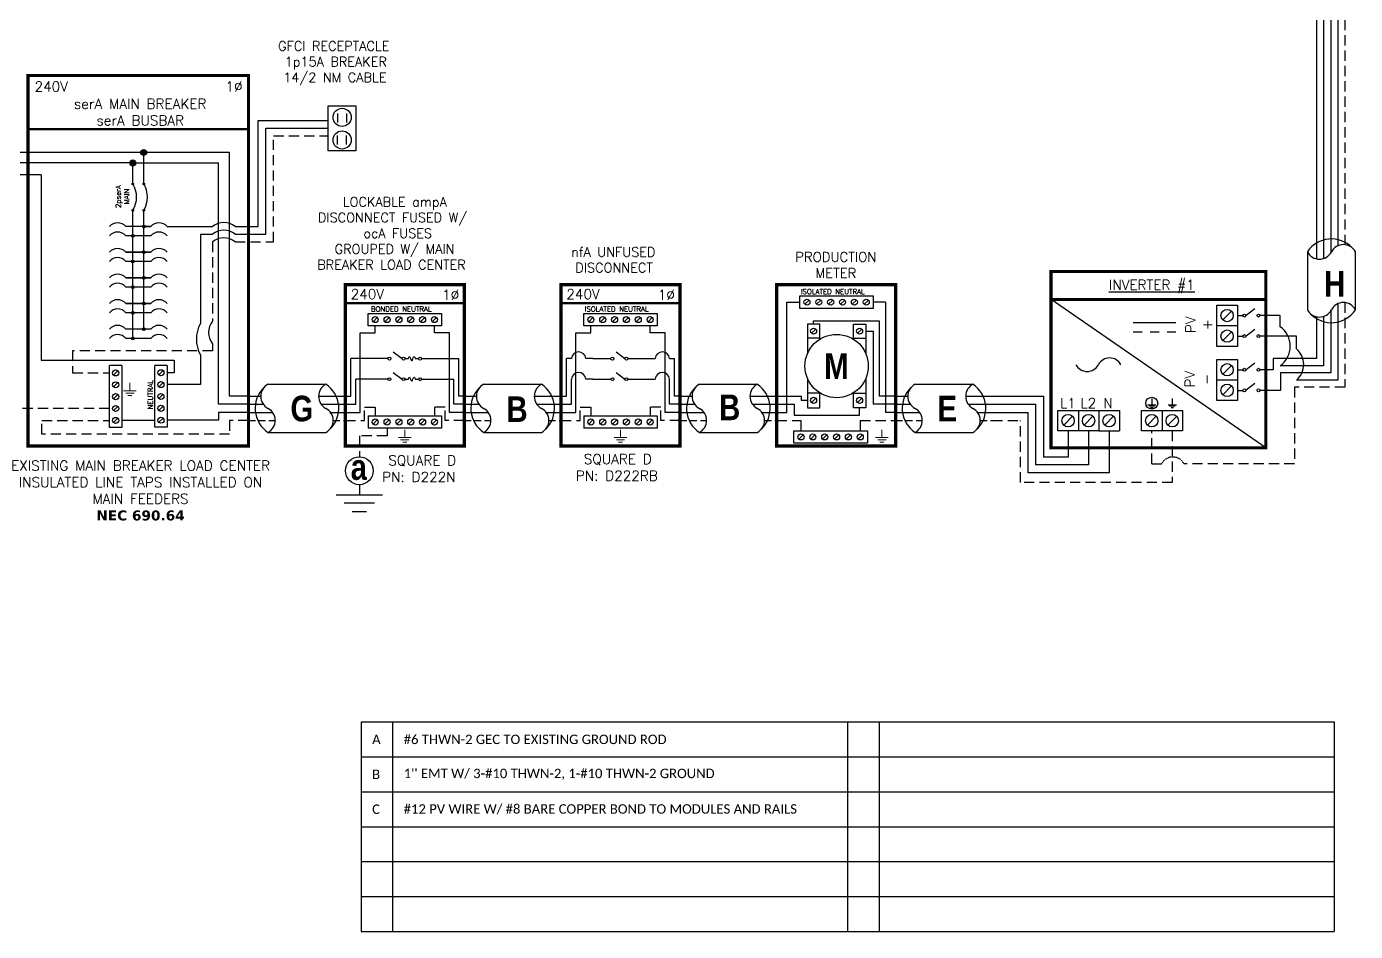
# Model space of a CAD drawing. Header units: feet. Extents: x 11564 to 12324, y 21610 to 22149.
# Drawn here: x 11836.3 to 12323.9, y 21610.6 to 21942.4 of the extents above; entities that cross this region are included whole.
import ezdxf

# ---------------------------------------------------------------- set-up
doc = ezdxf.new("R2010")
doc.units = ezdxf.units.FT
doc.header["$MEASUREMENT"] = 0
doc.linetypes.add('HIDDEN', pattern=[0.375, 0.25, -0.125])
doc.layers.add('TEXT', color=7, linetype='Continuous')
doc.layers.add('Z - TITLEBLOCK TXT', color=7, linetype='Continuous')
doc.styles.add('ONE LINE TXT', font='techb___.ttf')
doc.styles.get("Standard").update_dxf_attribs({"font": 'simplex.shx'})

# ---------------------------------------------------------------- blocks, each defined once
blk = doc.blocks.new('*U12')
at = {"color": 7, "linetype": 'Continuous'}
for p, q in [((-7.14, 13.31), (-28.39, 13.31)), ((-28.39, -4.31), (-7.14, -4.31))]:
    blk.add_line(p, q, dxfattribs=at)
at = {"color": 7}
for p, q in [((-35.53, 9), (-31.05, 9)), ((-9.81, 9), (0, 9))]:
    blk.add_line(p, q, dxfattribs=at)
at = {"color": 10}
for p, q in [((-35.53, 6), (-30.11, 6)), ((-8.87, 6), (0, 6))]:
    blk.add_line(p, q, dxfattribs=at)
at = {"color": 253}
for p, q in [((-35.53, 3), (-26.66, 3)), ((-5.41, 3), (0, 3))]:
    blk.add_line(p, q, dxfattribs=at)
at = {"color": 92, "linetype": 'HIDDEN', "ltscale": 10}
for p, q in [((-4.48, 0), (0, 0)), ((-35.53, 0), (-25.72, 0))]:
    blk.add_line(p, q, dxfattribs=at)
at = {"color": 7, "linetype": 'Continuous'}
for centre, start, end in [((-22.54, 4.5), 133.9732, 236.4265), ((-12.99, 4.5), 313.9732, 56.4265)]:
    blk.add_arc(centre, 10.58, start, end, dxfattribs=at)
at = {"linetype": 'Continuous'}
for centre, start, end in [((-26.08, 8.91), 117.6639, 242.3361), ((-4.83, 8.91), 117.6639, 242.3361), ((-30.7, 0.09), 297.6639, 62.3361), ((-9.45, 0.09), 297.6639, 62.3361)]:
    blk.add_arc(centre, 4.98, start, end, dxfattribs=at)
blk = doc.blocks.new('fusedDisconnect')
at = {"lineweight": 50}
blk.add_line((-43.61, 43.06), (0, 43.06), dxfattribs=at)
at = {"color": 1, "linetype": 'Continuous'}
for p, q in [((-35.27, 34.78), (-35.27, 39.32)), ((-35.27, 39.32), (-8.32, 39.32)), ((-8.32, 39.32), (-8.32, 34.78)), ((-8.32, 34.78), (-35.27, 34.78)), ((-26.07, 25.18), (-22.81, 22.74)), ((-21.73, 22.73), (-20.49, 22.73)), ((-17.94, 22.73), (-16.7, 22.73)), ((-26.07, 17.65), (-22.81, 15.2)), ((-21.73, 15.2), (-20.49, 15.2)), ((-17.94, 15.2), (-16.7, 15.2)), ((-35.27, 1.76), (-8.32, 1.76)), ((-35.27, 1.76), (-35.27, -2.78)), ((-8.32, 1.76), (-8.32, -2.78)), ((-8.32, -2.78), (-35.27, -2.78))]:
    blk.add_line(p, q, dxfattribs=at)
at = {"color": 4, "linetype": 'Continuous'}
for p, q in [((-31.89, 37.83), (-33.46, 36.26)), ((-27.53, 37.83), (-29.11, 36.26)), ((-23.18, 37.83), (-24.76, 36.26)), ((-18.83, 37.83), (-20.41, 36.26)), ((-14.48, 37.83), (-16.06, 36.26)), ((-10.13, 37.83), (-11.7, 36.26)), ((-31.89, 0.28), (-33.46, -1.3)), ((-27.53, 0.28), (-29.11, -1.3)), ((-23.18, 0.28), (-24.76, -1.3)), ((-18.83, 0.28), (-20.41, -1.3)), ((-14.48, 0.28), (-16.06, -1.3)), ((-10.13, 0.28), (-11.7, -1.3))]:
    blk.add_line(p, q, dxfattribs=at)
at = {"color": 253, "linetype": 'Continuous'}
for p, q in [((-32.67, 32.17), (-32.67, 34.78)), ((-10.92, 32.17), (-10.92, 34.78)), ((-38.16, 3), (-38.16, 32.17)), ((-38.16, 32.17), (-32.67, 32.17)), ((-5.43, 32.17), (-10.92, 32.17)), ((-5.43, 3), (-5.43, 32.17)), ((-43.61, 3), (-38.16, 3)), ((0, 3), (-5.43, 3))]:
    blk.add_line(p, q, dxfattribs=at)
at = {"color": 7, "linetype": 'Continuous'}
for p, q in [((-27.97, 22.73), (-41.66, 22.73)), ((-41.66, 9), (-41.66, 22.73)), ((-15.62, 22.73), (-1.93, 22.73)), ((-1.93, 9), (-1.93, 22.73))]:
    blk.add_line(p, q, dxfattribs=at)
at = {"color": 10, "linetype": 'Continuous'}
for p, q in [((-27.97, 15.2), (-39.8, 15.2)), ((-39.8, 6), (-39.8, 15.2)), ((-15.62, 15.2), (-3.79, 15.19)), ((-3.79, 6), (-3.79, 15.2)), ((-43.61, 6), (-39.8, 6)), ((0, 6), (-3.79, 6))]:
    blk.add_line(p, q, dxfattribs=at)
at = {"color": 7}
for p, q in [((-43.61, 9), (-41.66, 9)), ((0, 9), (-1.93, 9))]:
    blk.add_line(p, q, dxfattribs=at)
at = {"color": 92, "linetype": 'HIDDEN', "ltscale": 15}
for p, q in [((-36.58, 0), (-36.58, 4.9)), ((-36.58, 4.9), (-32.67, 4.9)), ((-32.67, 4.9), (-32.67, 1.76)), ((-7.01, 4.9), (-10.92, 4.9)), ((-10.92, 4.9), (-10.92, 1.76)), ((-7.01, 0), (-7.01, 4.9)), ((-43.61, 0), (-36.58, 0)), ((0, 0), (-7.01, 0)), ((-28.32, -2.78), (-28.32, -5.55)), ((-28.32, -5.55), (-38.48, -5.55)), ((-38.48, -5.55), (-38.48, -13.28)), ((-38.48, -23.51), (-38.48, -27.17))]:
    blk.add_line(p, q, dxfattribs=at)
at = {"lineweight": 50, "const_width": 1.19}
blk.add_lwpolyline([(-43.61, -9.34), (-43.61, 49.84), (0, 49.84), (0, -9.34)], close=True, dxfattribs=at)
at = {"color": 92, "linetype": 'Continuous', "lineweight": 5, "ltscale": 0.05, "flags": 128}
for points in [[(-21.8, -3.32), (-21.8, -6.17)], [(-24.14, -6.17), (-19.45, -6.17)], [(-20.27, -7.03), (-23.32, -7.03)], [(-21.08, -7.9), (-22.51, -7.9)]]:
    blk.add_lwpolyline(points, dxfattribs=at)
at = {"color": 92, "linetype": 'Continuous', "ltscale": 4, "flags": 128}
for points in [[(-46.96, -27.17), (-30, -27.17)], [(-32.93, -30.31), (-44.02, -30.31)], [(-35.87, -33.46), (-41.08, -33.46)]]:
    blk.add_lwpolyline(points, dxfattribs=at)
at = {"color": 4, "linetype": 'Continuous'}
for centre in [(-32.67, 37.05), (-28.32, 37.05), (-23.97, 37.05), (-19.62, 37.05), (-15.27, 37.05), (-10.92, 37.05), (-32.67, -0.51), (-28.32, -0.51), (-23.97, -0.51), (-19.62, -0.51), (-15.27, -0.51), (-10.92, -0.51)]:
    blk.add_circle(centre, 1.11, dxfattribs=at)
at = {"color": 1, "linetype": 'Continuous'}
for centre in [(-27.43, 22.73), (-22.27, 22.73), (-16.16, 22.73), (-27.43, 15.2), (-22.27, 15.2), (-16.16, 15.19)]:
    blk.add_circle(centre, 0.541, dxfattribs=at)
at = {"color": 7, "linetype": 'Continuous'}
blk.add_circle((-38.48, -18.39), 5.11, dxfattribs=at)
at = {"color": 1, "linetype": 'Continuous'}
for points in [[(-20.49, 22.73), (-20.12, 23.49), (-19.22, 21.97), (-18.39, 23.49), (-17.94, 22.73)], [(-20.49, 15.2), (-20.12, 15.96), (-19.22, 14.43), (-18.39, 15.96), (-17.94, 15.2)]]:
    blk.add_spline(points, degree=3, dxfattribs=at)
at = {"color": 4, "linetype": 'Continuous'}
blk.add_text('BONDED NEUTRAL', height=1.8743, dxfattribs=at).set_placement((-34.19, 39.97))
at = {"color": 1}
for s, width, gutter_width, heights, insert, char_height, attachment_point in [('\\A1;\\pi14.315;LOCKABLE ampA \\P\\pi5.1859;DISCONNECT FUSED W/ \\P\\pi21.882;ocA FUSES\\P\\pi11.355;GROUPED W/ MAIN \\P\\pi4.9392;BREAKER LOAD CENTER', 71.8931, 92.23, [38.55], (-58.88, 81.95), 3.4544, 1), ('240V', 0.1481, 0.75, [0], (-35.55, 46.4), 3.658, 5), ('1∅', 0.1481, 0.75, [0], (-4.98, 46.1), 3.658, 5), ('\\A1;\\pi7.3884,t25.676;SQUARE D\\P\\pi5.1241,t23.412;PN: D222N', 35.0816, 28.88, [13.54], (-35.24, -12.75), 3.6576, 1)]:
    blk.add_mtext_dynamic_manual_height_columns(s, width=width, gutter_width=gutter_width, heights=heights, dxfattribs=dict(at, insert=insert, char_height=char_height, attachment_point=attachment_point))
at = {"color": 1, "linetype": 'Continuous', "insert": (-41.67, -12.34), "char_height": 9.3833, "attachment_point": 1, "style": 'ONE LINE TXT'}
blk.add_mtext_dynamic_manual_height_columns('{\\W1;\\C256;a}', width=0.1385, gutter_width=2.13, heights=[0], dxfattribs=at)
blk = doc.blocks.new('*U18')
at = {"color": 7, "linetype": 'Continuous'}
for p, q in [((-7.14, 13.31), (-28.39, 13.31)), ((-28.39, -4.31), (-7.14, -4.31))]:
    blk.add_line(p, q, dxfattribs=at)
at = {"color": 7}
for p, q in [((-35.53, 9), (-31.05, 9)), ((-9.81, 9), (0, 9))]:
    blk.add_line(p, q, dxfattribs=at)
at = {"color": 10}
for p, q in [((-35.53, 6), (-30.11, 6)), ((-8.87, 6), (0, 6))]:
    blk.add_line(p, q, dxfattribs=at)
at = {"color": 253}
for p, q in [((-35.53, 3), (-26.66, 3)), ((-5.41, 3), (0, 3))]:
    blk.add_line(p, q, dxfattribs=at)
at = {"color": 92, "linetype": 'HIDDEN', "ltscale": 10}
for p, q in [((-4.48, 0), (0, 0)), ((-35.53, 0), (-25.72, 0))]:
    blk.add_line(p, q, dxfattribs=at)
at = {"color": 7, "linetype": 'Continuous'}
for centre, start, end in [((-22.54, 4.5), 133.9732, 236.4265), ((-12.99, 4.5), 313.9732, 56.4265)]:
    blk.add_arc(centre, 10.58, start, end, dxfattribs=at)
at = {"linetype": 'Continuous'}
for centre, start, end in [((-26.08, 8.91), 117.6639, 242.3361), ((-4.83, 8.91), 117.6639, 242.3361), ((-30.7, 0.09), 297.6639, 62.3361), ((-9.45, 0.09), 297.6639, 62.3361)]:
    blk.add_arc(centre, 4.98, start, end, dxfattribs=at)
blk = doc.blocks.new('*U19')
at = {"color": 7}
for name, p in [('fusedDisconnect', (0, 0)), ('*U18', (-43.61, 0))]:
    blk.add_blockref(name, p, dxfattribs=at)
blk = doc.blocks.new('lineTapPanel')
at = {"linetype": 'Continuous'}
h = blk.add_hatch(color=254, dxfattribs=at)
h.dxf.hatch_style = 1
edge = h.paths.add_edge_path()
edge.add_arc((-38.44, 98.34), 1.11, 0, 360)
h = blk.add_hatch(color=254, dxfattribs=at)
h.dxf.hatch_style = 1
edge = h.paths.add_edge_path()
edge.add_arc((-42.47, 94.51), 1.11, 0, 360)
h = blk.add_hatch(color=1, dxfattribs=at)
h.dxf.hatch_style = 1
edge = h.paths.add_edge_path()
edge.add_arc((-42.47, 86.8), 0.291, 0, 360)
h = blk.add_hatch(color=1, dxfattribs=at)
h.dxf.hatch_style = 1
edge = h.paths.add_edge_path()
edge.add_arc((-38.44, 86.8), 0.291, 0, 360)
h = blk.add_hatch(color=1, dxfattribs=at)
h.dxf.hatch_style = 1
edge = h.paths.add_edge_path()
edge.add_arc((-42.47, 77.16), 0.291, 0, 360)
h = blk.add_hatch(color=1, dxfattribs=at)
h.dxf.hatch_style = 1
edge = h.paths.add_edge_path()
edge.add_arc((-38.44, 77.16), 0.291, 0, 360)
h = blk.add_hatch(color=1, dxfattribs=at)
h.dxf.hatch_style = 1
edge = h.paths.add_edge_path()
edge.add_arc((-42.47, 67.78), 0.528, 0, 360)
h = blk.add_hatch(color=1, dxfattribs=at)
h.dxf.hatch_style = 1
edge = h.paths.add_edge_path()
edge.add_arc((-38.44, 71.16), 0.528, 0, 360)
h = blk.add_hatch(color=1, dxfattribs=at)
h.dxf.hatch_style = 1
edge = h.paths.add_edge_path()
edge.add_arc((-42.47, 58.38), 0.528, 0, 360)
h = blk.add_hatch(color=1, dxfattribs=at)
h.dxf.hatch_style = 1
edge = h.paths.add_edge_path()
edge.add_arc((-38.44, 61.76), 0.528, 0, 360)
h = blk.add_hatch(color=1, dxfattribs=at)
h.dxf.hatch_style = 1
edge = h.paths.add_edge_path()
edge.add_arc((-42.47, 48.98), 0.528, 0, 360)
h = blk.add_hatch(color=1, dxfattribs=at)
h.dxf.hatch_style = 1
edge = h.paths.add_edge_path()
edge.add_arc((-38.44, 52.36), 0.528, 0, 360)
h = blk.add_hatch(color=1, dxfattribs=at)
h.dxf.hatch_style = 1
edge = h.paths.add_edge_path()
edge.add_arc((-42.47, 39.58), 0.528, 0, 360)
h = blk.add_hatch(color=1, dxfattribs=at)
h.dxf.hatch_style = 1
edge = h.paths.add_edge_path()
edge.add_arc((-38.44, 42.95), 0.528, 0, 360)
h = blk.add_hatch(color=1, dxfattribs=at)
h.dxf.hatch_style = 1
edge = h.paths.add_edge_path()
edge.add_arc((-42.47, 30.17), 0.528, 0, 360)
h = blk.add_hatch(color=1, dxfattribs=at)
h.dxf.hatch_style = 1
edge = h.paths.add_edge_path()
edge.add_arc((-38.44, 33.55), 0.528, 0, 360)
at = {"color": 155, "true_color": 0x647190}
blk.add_line((-80.92, 126.59), (0, 126.59), dxfattribs=at)
at = {"color": 253, "linetype": 'Continuous'}
for p, q in [((-100.73, 90.2), (-100.73, 109.7)), ((-76.04, 90.2), (-100.73, 90.2)), ((-76.04, 90.2), (-76.04, 22.16)), ((-76.04, 22.16), (-27.25, 22.16)), ((-27.25, 22.16), (-27.25, 17.57)), ((-27.25, 17.57), (-29.89, 17.57)), ((-11.01, 0.16), (-29.89, 0.16)), ((0, 3), (-11.01, 3)), ((-11.01, 3), (-11.01, 0.16))]:
    blk.add_line(p, q, dxfattribs=at)
at = {"color": 10, "linetype": 'Continuous'}
for p, q in [((-94.24, 94.51), (-94.24, 109.7)), ((-43.58, 94.51), (-94.24, 94.51)), ((-42.47, 87.09), (-42.47, 93.4)), ((-41.36, 94.51), (-10.98, 94.51)), ((-10.98, 6), (-10.98, 94.51)), ((-42.47, 30.17), (-42.47, 76.87)), ((-35.88, 67.78), (-45.04, 67.78)), ((-35.88, 58.38), (-45.04, 58.38)), ((-35.88, 48.98), (-45.04, 48.98)), ((-35.88, 39.58), (-45.04, 39.58)), ((-35.88, 30.17), (-45.04, 30.17)), ((0, 6), (-10.98, 6))]:
    blk.add_line(p, q, dxfattribs=at)
at = {"color": 7, "linetype": 'Continuous'}
for p, q in [((-87.75, 98.34), (-87.75, 109.7)), ((-39.56, 98.34), (-87.75, 98.34)), ((-6.96, 9), (-6.96, 98.34)), ((-38.44, 87.09), (-38.44, 97.23)), ((-38.44, 61.76), (-38.44, 76.87)), ((-35.88, 71.16), (-45.04, 71.16)), ((-38.44, 71.16), (-35.88, 71.16)), ((-45.04, 61.76), (-35.88, 61.76)), ((-35.88, 61.76), (-45.04, 61.76)), ((-38.44, 52.36), (-38.44, 61.76)), ((-45.04, 52.36), (-35.88, 52.36)), ((-35.88, 52.36), (-45.04, 52.36)), ((-38.44, 42.95), (-38.44, 52.36)), ((-45.04, 42.95), (-35.88, 42.95)), ((-35.88, 42.95), (-45.04, 42.95)), ((-38.44, 33.55), (-38.44, 42.95)), ((-35.88, 33.55), (-45.04, 33.55))]:
    blk.add_line(p, q, dxfattribs=at)
at = {"lineweight": 50}
blk.add_line((-80.92, 106.95), (0, 106.95), dxfattribs=at)
at = {"color": 7}
for p, q in [((-6.96, 98.34), (-37.33, 98.34)), ((0, 9), (-6.96, 9))]:
    blk.add_line(p, q, dxfattribs=at)
at = {"color": 1, "linetype": 'Continuous'}
for p, q in [((-51.03, -2.51), (-51.03, 20.23)), ((-46.49, 20.23), (-51.03, 20.23)), ((-46.49, 20.23), (-46.49, -2.51)), ((-34.43, -2.43), (-34.43, 20.16)), ((-29.89, 20.16), (-34.43, 20.16)), ((-29.89, 20.16), (-29.89, -2.43)), ((-46.49, -2.51), (-51.03, -2.51)), ((-29.89, -2.43), (-34.43, -2.43))]:
    blk.add_line(p, q, dxfattribs=at)
at = {"color": 4, "linetype": 'Continuous'}
for p, q in [((-47.97, 18.28), (-49.55, 16.71)), ((-31.37, 18.35), (-32.94, 16.78)), ((-47.97, 13.93), (-49.55, 12.36)), ((-31.37, 14), (-32.94, 12.43)), ((-47.97, 9.58), (-49.55, 8.01)), ((-47.97, 5.23), (-49.55, 3.66)), ((-31.37, 9.65), (-32.94, 8.08)), ((-31.37, 5.3), (-32.94, 3.73)), ((-47.97, 0.88), (-49.55, -0.69)), ((-31.37, 0.95), (-32.94, -0.62))]:
    blk.add_line(p, q, dxfattribs=at)
at = {"color": 92, "linetype": 'HIDDEN', "ltscale": 15}
for p, q in [((-51.03, 4.44), (-106.89, 4.44)), ((-106.89, 4.44), (-106.89, -4.87)), ((-75.84, -4.96), (-75.84, 0.09)), ((-75.84, 0.09), (-51.03, 0.09)), ((0, 0), (-6.96, 0)), ((-6.96, 0), (-6.96, -4.96)), ((-6.96, -4.96), (-75.84, -4.96)), ((-106.89, -15.1), (-106.89, -24.84))]:
    blk.add_line(p, q, dxfattribs=at)
at = {"color": 92, "linetype": 'Continuous', "ltscale": 15}
blk.add_line((-34.43, 0.09), (-46.49, 0.09), dxfattribs=at)
at = {"lineweight": 50, "const_width": 1.19}
for points in [[(-103.67, 109.7), (-103.67, 126.59), (-84.82, 126.59), (-84.82, 109.7)], [(-80.92, -9.3), (-80.92, 126.59), (0, 126.59), (0, -9.3)]]:
    blk.add_lwpolyline(points, close=True, dxfattribs=at)
at = {"color": 92, "linetype": 'Continuous', "lineweight": 5, "ltscale": 0.05, "flags": 128}
for points in [[(-45.88, 10.97), (-41.2, 10.97)], [(-42.01, 10.1), (-45.07, 10.1)], [(-43.54, 13.81), (-43.54, 10.97)], [(-42.82, 9.23), (-44.25, 9.23)]]:
    blk.add_lwpolyline(points, dxfattribs=at)
at = {"color": 92, "linetype": 'Continuous', "ltscale": 4, "flags": 128}
for points in [[(-115.37, -24.84), (-98.41, -24.84)], [(-101.35, -27.98), (-112.43, -27.98)], [(-104.29, -31.12), (-109.49, -31.12)]]:
    blk.add_lwpolyline(points, dxfattribs=at)
at = {"linetype": 'Continuous'}
blk.add_circle((-94.24, 118.15), 7.15, dxfattribs=at)
at = {"color": 7, "linetype": 'Continuous'}
for centre, radius in [((-38.44, 98.34), 1.11), ((-38.44, 98.34), 1.11), ((-42.47, 94.51), 1.11), ((-106.89, -9.99), 5.11)]:
    blk.add_circle(centre, radius, dxfattribs=at)
at = {"color": 1, "linetype": 'Continuous'}
for centre, radius in [((-42.47, 86.8), 0.291), ((-38.44, 86.8), 0.291), ((-42.47, 77.16), 0.291), ((-38.44, 77.16), 0.291), ((-42.47, 67.78), 0.528), ((-38.44, 71.16), 0.528), ((-42.47, 58.38), 0.528), ((-38.44, 61.76), 0.528), ((-42.47, 48.98), 0.528), ((-38.44, 52.36), 0.528), ((-42.47, 39.58), 0.528), ((-38.44, 42.95), 0.528), ((-42.47, 30.17), 0.528), ((-38.44, 33.55), 0.528)]:
    blk.add_circle(centre, radius, dxfattribs=at)
at = {"color": 4, "linetype": 'Continuous'}
for centre in [(-48.76, 17.49), (-32.16, 17.57), (-48.76, 13.14), (-48.76, 8.79), (-32.16, 13.21), (-32.16, 8.86), (-48.76, 4.44), (-32.16, 4.51), (-48.76, 0.09), (-32.16, 0.16)]:
    blk.add_circle(centre, 1.11, dxfattribs=at)
at = {"color": 1, "linetype": 'Continuous'}
for centre, radius, start, end in [((-50.14, 81.98), 9.06, 327.8708, 32.1292), ((-46.11, 81.98), 9.06, 327.8708, 32.1292), ((-48.03, 68.62), 3.93, 40.3392, 139.6608), ((-48.03, 65.24), 3.93, 40.3392, 139.6608), ((-32.88, 68.62), 3.93, 40.3392, 139.6608), ((-32.88, 65.24), 3.93, 40.3392, 139.6608), ((-48.03, 59.21), 3.93, 40.3392, 139.6608), ((-48.03, 55.84), 3.93, 40.3392, 139.6608), ((-32.88, 59.21), 3.93, 40.3392, 139.6608), ((-32.88, 55.84), 3.93, 40.3392, 139.6608), ((-48.03, 49.81), 3.93, 40.3392, 139.6608), ((-32.88, 49.81), 3.93, 40.3392, 139.6608), ((-48.03, 46.43), 3.93, 40.3392, 139.6608), ((-32.88, 46.43), 3.93, 40.3392, 139.6608), ((-48.03, 40.41), 3.93, 40.3392, 139.6608), ((-32.88, 40.41), 3.93, 40.3392, 139.6608), ((-48.03, 37.03), 3.93, 40.3392, 139.6608), ((-32.88, 37.03), 3.93, 40.3392, 139.6608), ((-48.03, 31.01), 3.93, 40.3392, 139.6608), ((-32.88, 31.01), 3.93, 40.3392, 139.6608), ((-48.03, 27.63), 3.93, 40.3392, 139.6608), ((-32.88, 27.63), 3.93, 40.3392, 139.6608)]:
    blk.add_arc(centre, radius, start, end, dxfattribs=at)
at = {"color": 253, "linetype": 'Continuous', "style": 'ONE LINE TXT'}
blk.add_text('M', height=9.38, dxfattribs=at).set_placement((-98.8, 113.43))
at = {"color": 4, "linetype": 'Continuous'}
blk.add_text('NEUTRAL', height=1.874, rotation=90, dxfattribs=at).set_placement((-35.08, 4.08))
at = {"color": 1, "attachment_point": 5}
for s, width, gutter_width, heights, insert, char_height in [('EXISTING\\P120/240V UTILITY METER', 0.0523, 7.17, [0], (-118.95, 118.48), 3.5433), ('240V', 0.1481, 0.75, [0], (-72.39, 122.54), 3.658), ('1∅', 0.1481, 0.75, [0], (-5.31, 122.54), 3.658), ('serA MAIN BREAKER\\PserA BUSBAR', 72.4998, 0.75, [0], (-39.75, 113.14), 3.6576), ('EXISTING MAIN BREAKER LOAD CENTER INSULATED LINE TAPS INSTALLED ON MAIN FEEDERS\\P{\\fVerdana|b1|i0|c0|p34;NEC 690.64}', 98.9176, 7.17, [106.42], (-39.63, -25.66), 3.6576)]:
    blk.add_mtext_dynamic_manual_height_columns(s, width=width, gutter_width=gutter_width, heights=heights, dxfattribs=dict(at, insert=insert, char_height=char_height))
at = {"color": 4, "linetype": 'Continuous', "insert": (-46.25, 82.15), "char_height": 1.874, "attachment_point": 5, "rotation": 90}
blk.add_mtext_dynamic_manual_height_columns('2pserA\\PMAIN', width=0.1481, gutter_width=0.75, heights=[0], dxfattribs=at)
at = {"color": 1, "linetype": 'Continuous', "insert": (-110.08, -3.93), "char_height": 9.3833, "attachment_point": 1, "style": 'ONE LINE TXT'}
blk.add_mtext_dynamic_manual_height_columns('{\\W1;\\C256;a}', width=0.1385, gutter_width=2.13, heights=[0], dxfattribs=at)
blk = doc.blocks.new('*U20')
at = {"color": 7}
blk.add_blockref('lineTapPanel', (0, 0), dxfattribs=at)
blk = doc.blocks.new('*T24')
at = {"linetype": 'ByBlock', "lineweight": -2, "transparency": 16777216}
for p, q in [((0, 0), (357.03, 0)), ((0, 0), (0, -76.8)), ((11.58, 0), (11.58, -76.8)), ((178.51, 0), (178.51, -76.8)), ((190.1, 0), (190.1, -76.8)), ((357.03, 0), (357.03, -76.8)), ((0, -12.8), (357.03, -12.8)), ((0, -25.61), (357.03, -25.61)), ((0, -38.41), (357.03, -38.41)), ((0, -51.22), (357.03, -51.22)), ((0, -64.02), (357.03, -64.02)), ((0, -76.8), (357.03, -76.8))]:
    blk.add_line(p, q, dxfattribs=at)
at = {"color": 0, "linetype": 'Continuous', "transparency": 16777216, "char_height": 3.4544, "attachment_point": 4}
for s, insert, width in [('{\\fCalibri|b0|i0|c0;A', (4.06, -6.4), 3.4544), ('{\\fCalibri|b0|i0|c0;#6 THWN-2 GEC TO EXISTING GROUND ROD', (15.65, -6.4), 158.8026), ('{\\fCalibri|b0|i0|c0;', (182.58, -6.4), 3.4544), ('{\\fCalibri|b0|i0|c0;', (194.16, -6.4), 158.8095), ('{\\fCalibri|b0|i0|c0;B', (4.06, -19.21), 3.4544), ("{\\fCalibri|b0|i0|c0;1'' EMT W/ 3-#10 THWN-2, 1-#10 THWN-2 GROUND", (15.65, -19.21), 158.8026), ('{\\fCalibri|b0|i0|c0;', (182.58, -19.21), 3.4544), ('{\\fCalibri|b0|i0|c0;', (194.16, -19.21), 158.8095), ('{\\fCalibri|b0|i0|c0;C', (4.06, -32.01), 3.4544), ('{\\fCalibri|b0|i0|c0;#12 PV WIRE W/ #8 BARE COPPER BOND TO MODULES AND RAILS', (15.65, -32.01), 158.8026), ('{\\fCalibri|b0|i0|c0;', (182.58, -32.01), 3.4544), ('{\\fCalibri|b0|i0|c0;', (194.16, -32.01), 158.8095), ('{\\fCalibri|b0|i0|c0;', (4.06, -44.82), 3.4544), ('{\\fCalibri|b0|i0|c0;', (15.65, -44.82), 158.8026), ('{\\fCalibri|b0|i0|c0;', (182.58, -44.82), 3.4544), ('{\\fCalibri|b0|i0|c0;', (194.16, -44.82), 158.8095), ('{\\fCalibri|b0|i0|c0;', (4.06, -57.62), 3.4544), ('{\\fCalibri|b0|i0|c0;', (15.65, -57.62), 158.8026), ('{\\fCalibri|b0|i0|c0;', (182.58, -57.62), 3.4544), ('{\\fCalibri|b0|i0|c0;', (194.16, -57.62), 158.8095), ('{\\fCalibri|b0|i0|c0;', (4.06, -70.41), 3.4544), ('{\\fCalibri|b0|i0|c0;', (15.65, -70.41), 158.8026), ('{\\fCalibri|b0|i0|c0;', (182.58, -70.41), 3.4544), ('{\\fCalibri|b0|i0|c0;', (194.16, -70.41), 158.8095)]:
    blk.add_mtext(s, dxfattribs=dict(at, insert=insert, width=width))
blk = doc.blocks.new('gfci1')
at = {"color": 7, "linetype": 'Continuous'}
for p, q in [((62.57, 41.42), (62.57, 38.21)), ((65.87, 41.42), (65.87, 38.21)), ((33.46, 0), (33.46, 38.87)), ((33.46, 38.87), (59.14, 38.87)), ((62.57, 30.17), (62.57, 33.39)), ((65.87, 30.17), (65.87, 33.39)), ((0, 0), (16.69, 0)), ((24.94, 0), (33.46, 0))]:
    blk.add_line(p, q, dxfattribs=at)
at = {"color": 253, "linetype": 'Continuous'}
for p, q in [((36.28, -2.82), (36.28, 36.06)), ((36.28, 36.06), (59.14, 36.06)), ((12.22, -2.82), (16.69, -2.82)), ((12.22, -2.82), (12.22, -35.5)), ((24.94, -2.82), (36.28, -2.82)), ((12.22, -47.07), (12.22, -57.95)), ((12.22, -57.95), (0, -57.95))]:
    blk.add_line(p, q, dxfattribs=at)
at = {"color": 7}
blk.add_line((16.69, -45.52), (16.69, -45.52), dxfattribs=at)
at = {"color": 7, "linetype": 'Continuous'}
blk.add_lwpolyline([(59.14, 44.31), (69.3, 44.31), (69.3, 27.81), (59.14, 27.81)], close=True, dxfattribs=at)
for centre in [(64.22, 40.06), (64.22, 31.78)]:
    blk.add_circle(centre, 3.33, dxfattribs=at)
blk.add_arc((20.81, -4.99), 6.47, 50.3905, 129.6095, dxfattribs=at)
at = {"color": 253, "linetype": 'Continuous'}
for centre, radius, start, end in [((20.81, -7.8), 6.47, 50.3905, 129.6095), ((22.72, -41.29), 11.99, 151.1704, 208.8296)]:
    blk.add_arc(centre, radius, start, end, dxfattribs=at)
at = {"layer": 'TEXT', "color": 92, "linetype": 'HIDDEN', "ltscale": 15}
for p, q in [((39.09, -5.63), (39.09, 33.24)), ((39.09, 33.24), (59.14, 33.24)), ((16.69, -5.63), (16.69, -34.69)), ((24.94, -5.63), (39.09, -5.63)), ((16.69, -42.94), (16.69, -45.52)), ((16.69, -45.52), (-34.69, -45.52)), ((-34.69, -45.52), (-34.69, -53.67)), ((-34.69, -53.67), (-21.14, -53.67))]:
    blk.add_line(p, q, dxfattribs=at)
at = {"layer": 'TEXT', "color": 92, "linetype": 'Continuous', "ltscale": 15}
for centre, start, end in [((20.81, -10.62), 50.3905, 129.6095), ((21.67, -38.81), 140.3905, 219.6095)]:
    blk.add_arc(centre, 6.47, start, end, dxfattribs=at)
at = {"layer": 'TEXT', "color": 1, "insert": (27.72, 67.97), "char_height": 3.4544, "attachment_point": 1}
blk.add_mtext_dynamic_manual_height_columns('\\A1;\\pi12.999;GFCI RECEPTACLE\\P\\pi15.467;1p15A BREAKER\\P\\pi14.891;14/2 NM CABLE', width=71.8931, gutter_width=92.23, heights=[24.13], dxfattribs=at)
blk = doc.blocks.new('string2')
at = {"color": 7, "linetype": 'Continuous'}
for p, q in [((23.33, 269.3), (23.33, 20.94)), ((7.45, 0), (0, 0)), ((7.45, -4.11), (7.45, 0)), ((23.33, -0.31), (23.33, -18.41)), ((23.33, -18.41), (7.45, -18.41))]:
    blk.add_line(p, q, dxfattribs=at)
at = {"color": 253, "linetype": 'Continuous'}
for p, q in [((20.71, 266.68), (20.71, 20.82)), ((20.71, -0.42), (20.71, -15.79)), ((20.71, -15.79), (4.87, -15.79)), ((4.87, -15.79), (4.87, -19.9)), ((4.87, -19.9), (0, -19.9))]:
    blk.add_line(p, q, dxfattribs=at)
at = {"linetype": 'Continuous'}
blk.add_arc((2.32, -11.26), 8.8, 305.6505, 54.3495, dxfattribs=at)
blk = doc.blocks.new('unfusedDisconnect')
at = {"lineweight": 50}
blk.add_line((-43.61, 43.06), (0, 43.06), dxfattribs=at)
at = {"color": 1, "linetype": 'Continuous'}
for p, q in [((-35.27, 34.78), (-35.27, 39.32)), ((-35.27, 39.32), (-8.32, 39.32)), ((-8.32, 39.32), (-8.32, 34.78)), ((-8.32, 34.78), (-35.27, 34.78)), ((-23.43, 25.18), (-20.16, 22.74)), ((-31.89, 22.73), (-25.32, 22.73)), ((-19.08, 22.73), (-11.7, 22.73)), ((-31.89, 15.2), (-25.32, 15.2)), ((-23.43, 17.65), (-20.16, 15.2)), ((-19.08, 15.2), (-11.7, 15.19)), ((-35.27, 1.76), (-8.32, 1.76)), ((-35.27, 1.76), (-35.27, -2.78)), ((-8.32, 1.76), (-8.32, -2.78)), ((-8.32, -2.78), (-35.27, -2.78))]:
    blk.add_line(p, q, dxfattribs=at)
at = {"color": 4, "linetype": 'Continuous'}
for p, q in [((-31.89, 37.83), (-33.46, 36.26)), ((-27.53, 37.83), (-29.11, 36.26)), ((-23.18, 37.83), (-24.76, 36.26)), ((-18.83, 37.83), (-20.41, 36.26)), ((-14.48, 37.83), (-16.06, 36.26)), ((-10.13, 37.83), (-11.7, 36.26)), ((-31.89, 0.28), (-33.46, -1.3)), ((-27.53, 0.28), (-29.11, -1.3)), ((-23.18, 0.28), (-24.76, -1.3)), ((-18.83, 0.28), (-20.41, -1.3)), ((-14.48, 0.28), (-16.06, -1.3)), ((-10.13, 0.28), (-11.7, -1.3))]:
    blk.add_line(p, q, dxfattribs=at)
at = {"color": 253, "linetype": 'Continuous'}
for p, q in [((-32.67, 32.17), (-32.67, 34.78)), ((-10.92, 32.17), (-10.92, 34.78)), ((-38.16, 3), (-38.16, 32.17)), ((-38.16, 32.17), (-32.67, 32.17)), ((-5.43, 32.17), (-10.92, 32.17)), ((-5.43, 3), (-5.43, 32.17)), ((-43.61, 3), (-38.16, 3)), ((0, 3), (-5.43, 3))]:
    blk.add_line(p, q, dxfattribs=at)
at = {"color": 7, "linetype": 'Continuous'}
for p, q in [((-41.66, 9), (-41.66, 22.73)), ((-39.8, 22.73), (-41.66, 22.73)), ((-31.89, 22.73), (-34.52, 22.73)), ((-11.7, 22.73), (-9.07, 22.73)), ((-3.79, 22.73), (-1.93, 22.73)), ((-1.93, 9), (-1.93, 22.73))]:
    blk.add_line(p, q, dxfattribs=at)
at = {"color": 10, "linetype": 'Continuous'}
for p, q in [((-39.8, 6), (-39.8, 15.2)), ((-31.89, 15.2), (-34.52, 15.2)), ((-11.7, 15.2), (-9.07, 15.2)), ((-3.79, 6), (-3.79, 15.2)), ((-43.61, 6), (-39.8, 6)), ((0, 6), (-3.79, 6))]:
    blk.add_line(p, q, dxfattribs=at)
at = {"color": 7}
for p, q in [((-43.61, 9), (-41.66, 9)), ((0, 9), (-1.93, 9))]:
    blk.add_line(p, q, dxfattribs=at)
at = {"color": 92, "linetype": 'HIDDEN', "ltscale": 15}
for p, q in [((-36.58, 0), (-36.58, 4.9)), ((-36.58, 4.9), (-32.67, 4.9)), ((-32.67, 4.9), (-32.67, 1.76)), ((-7.01, 4.9), (-10.92, 4.9)), ((-10.92, 4.9), (-10.92, 1.76)), ((-7.01, 0), (-7.01, 4.9)), ((-43.61, 0), (-36.58, 0)), ((0, 0), (-7.01, 0))]:
    blk.add_line(p, q, dxfattribs=at)
at = {"lineweight": 50, "const_width": 1.19}
blk.add_lwpolyline([(-43.61, -9.34), (-43.61, 49.84), (0, 49.84), (0, -9.34)], close=True, dxfattribs=at)
at = {"color": 92, "linetype": 'Continuous', "lineweight": 5, "ltscale": 0.05, "flags": 128}
for points in [[(-21.8, -3.32), (-21.8, -6.17)], [(-24.14, -6.17), (-19.45, -6.17)], [(-20.27, -7.03), (-23.32, -7.03)], [(-21.08, -7.9), (-22.51, -7.9)]]:
    blk.add_lwpolyline(points, dxfattribs=at)
at = {"color": 4, "linetype": 'Continuous'}
for centre in [(-32.67, 37.05), (-28.32, 37.05), (-23.97, 37.05), (-19.62, 37.05), (-15.27, 37.05), (-10.92, 37.05), (-32.67, -0.51), (-28.32, -0.51), (-23.97, -0.51), (-19.62, -0.51), (-15.27, -0.51), (-10.92, -0.51)]:
    blk.add_circle(centre, 1.11, dxfattribs=at)
at = {"color": 1, "linetype": 'Continuous'}
for centre in [(-24.78, 22.73), (-19.62, 22.73), (-24.78, 15.2), (-19.62, 15.2)]:
    blk.add_circle(centre, 0.541, dxfattribs=at)
at = {"color": 7, "linetype": 'Continuous'}
for centre in [(-37.16, 22.58), (-6.43, 22.58)]:
    blk.add_arc(centre, 2.64, 3.2819, 176.7181, dxfattribs=at)
at = {"color": 10, "linetype": 'Continuous'}
for centre in [(-37.16, 15.04), (-6.43, 15.04)]:
    blk.add_arc(centre, 2.64, 3.2819, 176.7181, dxfattribs=at)
at = {"color": 4, "linetype": 'Continuous'}
blk.add_text('ISOLATED NEUTRAL', height=1.8743, dxfattribs=at).set_placement((-34.91, 39.97))
at = {"color": 1}
for s, width, gutter_width, heights, insert, char_height, attachment_point in [('\\A1;\\pi15.271;nfA UNFUSED \\P\\pi16.834;DISCONNECT', 64.922, 0, [11.89], (-55.21, 63.58), 3.4544, 1), ('240V', 0.1481, 0.75, [0], (-35.55, 46.4), 3.658, 5), ('1∅', 0.1481, 0.75, [0], (-4.98, 46.1), 3.658, 5), ('\\A1;\\pi11.999,t30.287;SQUARE D\\P\\pi9.0377,t27.326;PN: D222RB', 51.6906, 0.203, [45.94], (-47.25, -12.27), 3.6576, 1)]:
    blk.add_mtext_dynamic_manual_height_columns(s, width=width, gutter_width=gutter_width, heights=heights, dxfattribs=dict(at, insert=insert, char_height=char_height, attachment_point=attachment_point))
blk = doc.blocks.new('*U25')
at = {"color": 7}
for name, p in [('unfusedDisconnect', (0, 0)), ('*U12', (-43.61, 0))]:
    blk.add_blockref(name, p, dxfattribs=at)
at = {"layer": 'Z - TITLEBLOCK TXT', "color": 1, "linetype": 'Continuous', "insert": (-63.63, 8.88), "char_height": 9.3833, "attachment_point": 1, "style": 'ONE LINE TXT'}
blk.add_mtext_dynamic_manual_height_columns('{\\W1;\\C256;B}', width=0.1385, gutter_width=2.13, heights=[0], dxfattribs=at)
blk = doc.blocks.new('productionMeter')
at = {"color": 1, "linetype": 'Continuous'}
for p, q in [((-35.13, 41.18), (-35.13, 45.72)), ((-35.13, 45.72), (-8.18, 45.72)), ((-8.18, 45.72), (-8.18, 41.18)), ((-8.18, 41.18), (-35.13, 41.18)), ((-32.38, 35.4), (-32.38, 24.5)), ((-27.84, 35.4), (-32.38, 35.4)), ((-27.84, 29.86), (-27.84, 35.4)), ((-15.47, 29.86), (-15.47, 35.4)), ((-15.47, 35.4), (-10.93, 35.4)), ((-10.93, 35.4), (-10.93, 24.5)), ((-27.84, 30.21), (-32.38, 30.21)), ((-15.47, 30.21), (-10.93, 30.21)), ((-32.38, 15.55), (-32.38, 4.64)), ((-10.93, 15.55), (-10.93, 4.64)), ((-27.84, 10.04), (-32.38, 10.04)), ((-27.84, 4.64), (-27.84, 10.18)), ((-15.47, 4.64), (-15.47, 10.18)), ((-15.47, 10.04), (-10.93, 10.04)), ((-32.38, 4.64), (-27.84, 4.64)), ((-10.93, 4.64), (-15.47, 4.64)), ((-37.32, -8.24), (-37.32, -3.7)), ((-37.32, -3.7), (-10.37, -3.7)), ((-10.37, -3.7), (-10.37, -8.24)), ((-10.37, -8.24), (-37.32, -8.24))]:
    blk.add_line(p, q, dxfattribs=at)
at = {"color": 4, "linetype": 'Continuous'}
for p, q in [((-31.74, 44.23), (-33.32, 42.66)), ((-27.39, 44.23), (-28.97, 42.66)), ((-23.04, 44.23), (-24.62, 42.66)), ((-18.69, 44.23), (-20.26, 42.66)), ((-14.34, 44.23), (-15.91, 42.66)), ((-9.99, 44.23), (-11.56, 42.66)), ((-29.33, 33.59), (-30.9, 32.02)), ((-12.41, 33.59), (-13.98, 32.02)), ((-29.33, 8.23), (-30.9, 6.66)), ((-12.41, 8.23), (-13.98, 6.66)), ((-33.93, -5.19), (-35.51, -6.76)), ((-29.58, -5.19), (-31.15, -6.76)), ((-25.23, -5.19), (-26.8, -6.76)), ((-20.88, -5.19), (-22.45, -6.76)), ((-16.53, -5.19), (-18.1, -6.76)), ((-12.18, -5.19), (-13.75, -6.76))]:
    blk.add_line(p, q, dxfattribs=at)
at = {"color": 253, "linetype": 'Continuous'}
for p, q in [((-39.9, 3), (-39.9, 43.45)), ((-39.9, 43.45), (-35.13, 43.45)), ((-3.71, 43.45), (-8.18, 43.45)), ((-3.71, 43.45), (-3.71, 3)), ((-43.61, 3), (-39.9, 3)), ((0, 3), (-3.71, 3))]:
    blk.add_line(p, q, dxfattribs=at)
at = {"color": 7}
for p, q in [((-30.11, 35.4), (-30.11, 36.59)), ((-30.11, 36.59), (-5.98, 36.59)), ((-5.98, 36.59), (-5.98, 9)), ((-43.61, 9), (-34.54, 9)), ((-34.54, 7.44), (-34.54, 9)), ((-32.38, 7.44), (-34.54, 7.44)), ((0, 9), (-5.98, 9))]:
    blk.add_line(p, q, dxfattribs=at)
at = {"color": 10, "linetype": 'Continuous'}
for p, q in [((-10.93, 32.81), (-8.25, 32.81)), ((-8.25, 32.81), (-8.25, 6)), ((-43.61, 6), (-37.24, 6)), ((-37.24, 6), (-37.24, 2.05)), ((0, 6), (-8.25, 6)), ((-37.24, 2.05), (-13.2, 2.05)), ((-13.2, 2.05), (-13.2, 4.64))]:
    blk.add_line(p, q, dxfattribs=at)
at = {"color": 92, "linetype": 'HIDDEN', "ltscale": 15}
for p, q in [((-43.61, 0), (-34.72, 0)), ((-12.97, 0), (-12.97, -3.7)), ((-12.97, 0), (0, 0)), ((-34.72, 0), (-34.72, -3.7))]:
    blk.add_line(p, q, dxfattribs=at)
at = {"lineweight": 50, "const_width": 1.19}
blk.add_lwpolyline([(-43.61, -9.34), (-43.61, 49.84), (0, 49.84), (0, -9.34)], close=True, dxfattribs=at)
at = {"color": 92, "linetype": 'Continuous', "lineweight": 5, "ltscale": 0.05, "flags": 128}
for points in [[(-5.04, -3.33), (-5.04, -6.18)], [(-2.7, -6.18), (-7.38, -6.18)], [(-6.57, -7.05), (-3.51, -7.05)], [(-5.76, -7.91), (-4.32, -7.91)]]:
    blk.add_lwpolyline(points, dxfattribs=at)
at = {"color": 4, "linetype": 'Continuous'}
for centre in [(-32.53, 43.45), (-28.18, 43.45), (-23.83, 43.45), (-19.48, 43.45), (-15.13, 43.45), (-10.78, 43.45), (-30.11, 32.81), (-13.2, 32.81), (-30.11, 7.44), (-13.2, 7.44), (-34.72, -5.97), (-30.37, -5.97), (-26.02, -5.97), (-21.67, -5.97), (-17.32, -5.97), (-12.97, -5.97)]:
    blk.add_circle(centre, 1.11, dxfattribs=at)
at = {"linetype": 'Continuous'}
blk.add_circle((-21.65, 20.02), 11.62, dxfattribs=at)
at = {"color": 4, "linetype": 'Continuous'}
blk.add_text('ISOLATED NEUTRAL', height=1.8743, dxfattribs=at).set_placement((-34.77, 46.37))
at = {"color": 253, "linetype": 'Continuous', "style": 'ONE LINE TXT'}
blk.add_text('M', height=9.38, dxfattribs=at).set_placement((-26.21, 15.31))
at = {"color": 1, "insert": (-21.93, 57.08), "char_height": 3.5433, "attachment_point": 5}
blk.add_mtext_dynamic_manual_height_columns('PRODUCTION METER', width=1.3203, gutter_width=7.17, heights=[0], dxfattribs=at)
blk = doc.blocks.new('*U16')
at = {"color": 7}
blk.add_blockref('productionMeter', (0, 0), dxfattribs=at)

msp = doc.modelspace()

# ---------------------------------------------------------------- linework, layer by layer
at = {"color": 92, "linetype": 'HIDDEN', "ltscale": 15}
for p, q in [((12320.05, 22113.61), (12320.05, 21862.44)), ((12320.05, 21841.2), (12320.05, 21810.17)), ((12320.05, 21810.17), (12301.54, 21810.17)), ((12301.54, 21810.17), (12301.54, 21782.08)), ((12190.68, 21797.91), (12201.04, 21797.91)), ((12201.04, 21775.21), (12201.04, 21797.91)), ((12249.15, 21782.08), (12249.15, 21794.12)), ((12256.68, 21794.12), (12256.68, 21775.21)), ((12249.15, 21782.08), (12252.75, 21782.08)), ((12301.54, 21782.08), (12260.99, 21782.08)), ((12256.68, 21775.21), (12201.04, 21775.21))]:
    msp.add_line(p, q, dxfattribs=at)
at = {"color": 253, "linetype": 'Continuous'}
for p, q in [((12314.8, 22108.37), (12314.8, 21859.37)), ((12314.8, 21838.12), (12314.8, 21815.41)), ((12314.8, 21815.41), (12296.34, 21815.41)), ((12296.34, 21815.41), (12296.34, 21809.01)), ((12296.34, 21809.01), (12288.85, 21809.01)), ((12190.68, 21800.91), (12203.77, 21800.91)), ((12203.77, 21778.75), (12203.77, 21800.91)), ((12233.51, 21794.12), (12233.51, 21778.75)), ((12233.51, 21778.75), (12203.77, 21778.75))]:
    msp.add_line(p, q, dxfattribs=at)
at = {"color": 7, "linetype": 'Continuous'}
for p, q in [((12317.42, 22110.99), (12317.42, 21862.03)), ((12306.25, 21859.81), (12306.25, 21838.56)), ((12323.88, 21838.56), (12323.88, 21859.81)), ((12290.99, 21787.95), (12212.22, 21842.33)), ((12317.42, 21840.79), (12317.43, 21812.79)), ((12258.04, 21833.72), (12242.28, 21833.72)), ((12245.57, 21830.31), (12242.28, 21830.31)), ((12251.81, 21830.31), (12248.51, 21830.31)), ((12258.04, 21830.31), (12254.75, 21830.31)), ((12302.26, 21828.91), (12288.85, 21828.91)), ((12302.26, 21824.19), (12302.26, 21828.91)), ((12317.43, 21812.79), (12302.26, 21812.79)), ((12190.68, 21806.91), (12209.38, 21806.91)), ((12209.38, 21806.91), (12209.38, 21784.53)), ((12218.44, 21794.12), (12218.44, 21784.53)), ((12218.44, 21784.53), (12209.38, 21784.53))]:
    msp.add_line(p, q, dxfattribs=at)
at = {"color": 1, "linetype": 'Continuous'}
for p, q in [((12273.04, 21825.14), (12273.04, 21840.21)), ((12273.04, 21840.21), (12280.57, 21840.21)), ((12273.04, 21825.14), (12273.04, 21840.21)), ((12280.57, 21840.21), (12280.57, 21825.14)), ((12280.57, 21840.21), (12280.57, 21832.68)), ((12280.57, 21836.44), (12282.61, 21836.44)), ((12287, 21838.9), (12283.74, 21836.46)), ((12280.57, 21832.68), (12273.04, 21832.68)), ((12287, 21831.37), (12283.74, 21828.93)), ((12280.57, 21825.14), (12273.04, 21825.14)), ((12280.57, 21828.91), (12282.61, 21828.91)), ((12273.04, 21805.24), (12273.04, 21820.31)), ((12273.04, 21820.31), (12280.57, 21820.31)), ((12280.57, 21820.31), (12280.57, 21812.78)), ((12280.57, 21816.55), (12282.61, 21816.55)), ((12287, 21819.01), (12283.74, 21816.57)), ((12280.57, 21812.78), (12273.04, 21812.78)), ((12280.57, 21812.78), (12280.57, 21805.24)), ((12287, 21811.47), (12283.74, 21809.03)), ((12280.57, 21805.24), (12273.04, 21805.24)), ((12280.57, 21809.01), (12282.61, 21809.01)), ((12214.67, 21801.65), (12229.74, 21801.65)), ((12214.67, 21794.12), (12214.67, 21801.65)), ((12214.67, 21801.65), (12222.21, 21801.65)), ((12222.21, 21801.65), (12222.21, 21794.12)), ((12229.74, 21801.65), (12229.74, 21794.12)), ((12229.74, 21801.65), (12237.27, 21801.65)), ((12237.27, 21801.65), (12237.27, 21794.12)), ((12245.38, 21801.65), (12260.45, 21801.65)), ((12245.38, 21794.12), (12245.38, 21801.65)), ((12245.38, 21801.65), (12252.91, 21801.65)), ((12252.91, 21801.65), (12252.91, 21794.12)), ((12260.45, 21801.65), (12260.45, 21794.12)), ((12229.74, 21794.12), (12214.67, 21794.12)), ((12229.74, 21794.12), (12237.27, 21794.12)), ((12260.45, 21794.12), (12245.38, 21794.12))]:
    msp.add_line(p, q, dxfattribs=at)
at = {"color": 4, "linetype": 'Continuous'}
for p, q in [((12278.41, 21838.05), (12275.2, 21834.84)), ((12278.41, 21830.52), (12275.2, 21827.3)), ((12278.41, 21818.15), (12275.2, 21814.94)), ((12278.41, 21810.62), (12275.2, 21807.41)), ((12220.05, 21799.49), (12216.83, 21796.28)), ((12227.58, 21799.49), (12224.37, 21796.28)), ((12235.11, 21799.49), (12231.9, 21796.28)), ((12250.75, 21799.49), (12247.54, 21796.28)), ((12258.29, 21799.49), (12255.07, 21796.28))]:
    msp.add_line(p, q, dxfattribs=at)
at = {"color": 10, "linetype": 'Continuous'}
for p, q in [((12190.68, 21803.91), (12206.44, 21803.91)), ((12206.44, 21803.91), (12206.44, 21781.72)), ((12225.97, 21794.12), (12225.97, 21781.72)), ((12225.97, 21781.72), (12206.44, 21781.72))]:
    msp.add_line(p, q, dxfattribs=at)
at = {"color": 7, "lineweight": 50, "const_width": 1.19}
msp.add_lwpolyline([(12212.22, 21787.95), (12212.22, 21852.61), (12290.99, 21852.61), (12290.99, 21787.95)], close=True, dxfattribs=at)
at = {"lineweight": 50, "const_width": 1.19}
msp.add_lwpolyline([(12212.22, 21842.33), (12212.22, 21852.61), (12290.99, 21852.61), (12290.99, 21842.33)], close=True, dxfattribs=at)
at = {"color": 92, "linetype": 'Continuous', "flags": 128}
for points in [[(12249.15, 21806.06), (12249.14, 21803.76)], [(12256.68, 21806.06), (12256.68, 21803.76)], [(12247.61, 21803.76), (12250.68, 21803.76)], [(12250.15, 21803.19), (12248.14, 21803.19)], [(12249.62, 21802.62), (12248.67, 21802.62)], [(12255.14, 21803.76), (12258.21, 21803.76)], [(12257.68, 21803.19), (12255.67, 21803.19)], [(12257.15, 21802.62), (12256.21, 21802.62)]]:
    msp.add_lwpolyline(points, dxfattribs=at)
at = {"color": 4, "linetype": 'Continuous'}
for centre in [(12276.8, 21836.44), (12276.8, 21828.91), (12276.8, 21816.55), (12276.8, 21809.01), (12218.44, 21797.89), (12225.97, 21797.89), (12233.51, 21797.89), (12249.15, 21797.89), (12256.68, 21797.89)]:
    msp.add_circle(centre, 2.27, dxfattribs=at)
at = {"color": 1, "linetype": 'Continuous'}
for centre in [(12283.15, 21836.44), (12288.31, 21836.44), (12283.15, 21828.91), (12288.31, 21828.91), (12283.15, 21816.55), (12288.31, 21816.55), (12283.15, 21809.01), (12288.31, 21809.01)]:
    msp.add_circle(centre, 0.541, dxfattribs=at)
at = {"color": 92, "linetype": 'Continuous'}
msp.add_circle((12249.15, 21804.32), 2.17, dxfattribs=at)
at = {"color": 7, "linetype": 'Continuous'}
for centre, start, end in [((12315.06, 21853.96), 43.9732, 146.4265), ((12315.06, 21844.41), 223.9732, 326.4265)]:
    msp.add_arc(centre, 10.58, start, end, dxfattribs=at)
at = {"linetype": 'Continuous'}
for centre, radius, start, end in [((12310.66, 21862.12), 4.98, 207.6639, 332.3361), ((12319.47, 21857.5), 4.98, 27.6639, 152.3361), ((12319.47, 21836.25), 4.98, 27.6639, 152.3361), ((12310.66, 21840.87), 4.98, 207.6639, 332.3361), ((12233.69, 21816.27), 4.65, 27.6639, 152.3361), ((12297.48, 21818.49), 7.43, 309.9338, 50.0662), ((12225.46, 21820.59), 4.65, 207.6639, 332.3361)]:
    msp.add_arc(centre, radius, start, end, dxfattribs=at)
at = {"color": 92, "linetype": 'HIDDEN', "ltscale": 0.3}
msp.add_arc((12256.87, 21779.92), 4.65, 27.6639, 152.3361, dxfattribs=at)

# ---------------------------------------------------------------- block references
at = {"color": 7}
for name, p in [('string2', (12288.85, 21836.44)), ('gfci1', (11887.85, 21869.07)), ('*U20', (11917.73, 21797.91)), ('*U19', (11996.87, 21797.91)), ('*U25', (12076.01, 21797.91)), ('*U16', (12155.16, 21797.91)), ('*U12', (12111.54, 21797.91)), ('*U12', (12190.68, 21797.91))]:
    msp.add_blockref(name, p, dxfattribs=at)
msp.add_blockref('*T24', (11959.02, 21687.39))

# ---------------------------------------------------------------- texts
at = {"color": 1, "linetype": 'Continuous'}
msp.add_text('%%UINVERTER #1', height=3.6576, dxfattribs=at).set_placement((12233.43, 21845.87))
at = {"color": 1, "linetype": 'Continuous', "char_height": 9.3833, "attachment_point": 1, "style": 'ONE LINE TXT'}
for s, insert in [('{\\W1;\\C256;H}', (12312.38, 21852.76)), ('{\\W1;\\C256;G}', (11933.11, 21807.04)), ('{\\W1;\\C256;B}', (12090.4, 21807.45)), ('{\\W1;\\C256;E}', (12170.53, 21807.04))]:
    msp.add_mtext_dynamic_manual_height_columns(s, width=0.1385, gutter_width=2.13, heights=[0], dxfattribs=dict(at, insert=insert))
at = {"color": 1, "char_height": 3.658, "attachment_point": 5, "rotation": 90}
for s, width, insert in [('PV +', 2.8378, (12266.41, 21833.08)), ('PV -', 2.8013, (12266.19, 21813.11))]:
    msp.add_mtext_dynamic_manual_height_columns(s, width=width, gutter_width=0.75, heights=[0], dxfattribs=dict(at, insert=insert))
at = {"color": 1, "attachment_point": 5}
for s, insert, char_height in [('L1', (12218.38, 21804.29), 3.658), ('L2', (12225.84, 21804.32), 3.658), ('N', (12233.09, 21804.27), 3.66)]:
    msp.add_mtext_dynamic_manual_height_columns(s, width=0.1481, gutter_width=0.75, heights=[0], dxfattribs=dict(at, insert=insert, char_height=char_height))

doc.saveas('drawing.dxf')
